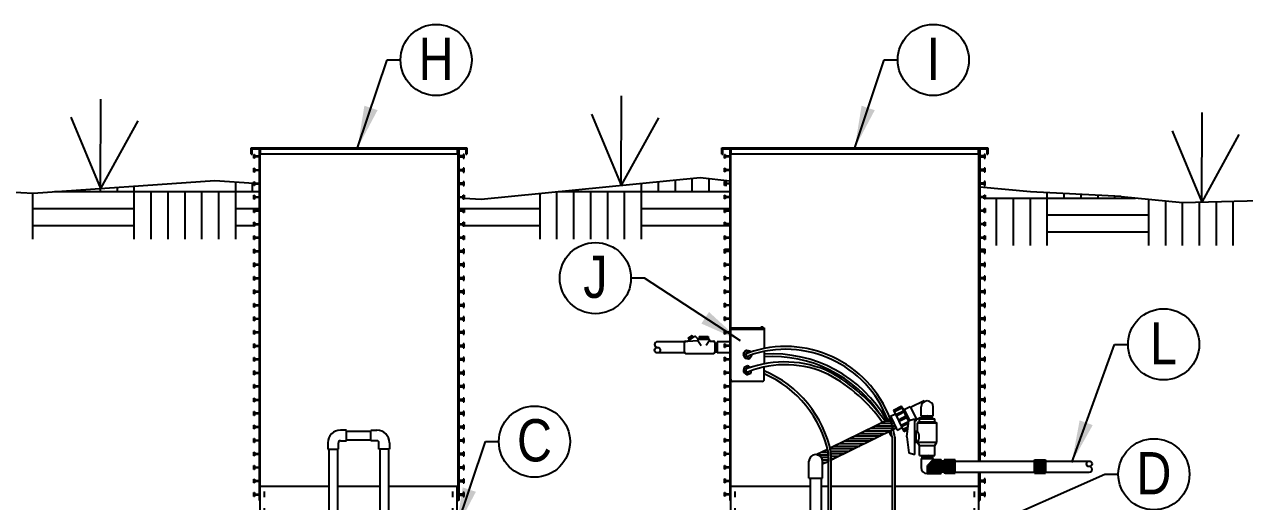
# Model space of a CAD drawing. Extents: x 0 to 216, y -5 to 280.
# Drawn here: x 101.8 to 170.5, y 175.6 to 202.5 of the extents above; entities that cross this region are included whole.
import ezdxf

# ---------------------------------------------------------------- set-up
doc = ezdxf.new("R2010")
doc.units = 0
doc.header["$LTSCALE"] = 10
doc.header["$MEASUREMENT"] = 0
doc.linetypes.add('SHORT_DASH', pattern=[0.125, 0.03125, -0.0625, 0.03125])
doc.layers.add('CADdetails-7-VERYFINE', color=7, linetype='CONTINUOUS')
doc.layers.add('CADdetails-9-EXTRAFINE', color=9, linetype='CONTINUOUS')
doc.styles.add('CADdetails-DIMENSIONS', font='ARIALN.TTF', dxfattribs={"height": 2.38})
doc.styles.add('CADdetails-NOTES', font='ARIALN.TTF', dxfattribs={"height": 2.38})
doc.dimstyles.new('CADdetails-LEADER', dxfattribs={"dimtxt": 2.38, "dimasz": 2.38, "dimexe": 0.5, "dimexo": 1.5, "dimgap": 1, "dimtad": 0, "dimzin": 0, "dimdsep": 46, "dimtxsty": 'CADdetails-DIMENSIONS', "dimcen": 1, "dimclrd": 256, "dimclre": 256, "dimclrt": 256, "dimadec": 0, "dimazin": 0, "dimtfac": 1, "dimtdec": 4, "dimtofl": 0, "dimtmove": 0, "dimatfit": 3, "dimfxl": 1, "dimtolj": 1, "dimtzin": 0, "dimarcsym": 0})

msp = doc.modelspace()

# ---------------------------------------------------------------- linework, layer by layer
at = {"layer": 'CADdetails-7-VERYFINE'}
for centre in [(124.977, 200.462), (152.971, 200.462), (133.944, 188.17), (165.939, 184.437), (130.514, 178.957), (165.392, 177.118)]:
    msp.add_circle(centre, 2.004, dxfattribs=at)
at = {"layer": 'CADdetails-9-EXTRAFINE', "linetype": 'Continuous'}
for p, q in [((106.079, 193.223), (106.1, 198.261)), ((135.401, 193.398), (135.422, 198.436)), ((104.407, 197.237), (106.079, 193.223)), ((133.729, 197.412), (135.401, 193.398)), ((137.495, 197.208), (135.401, 193.398)), ((168.087, 192.454), (168.108, 197.493)), ((108.174, 197.033), (106.079, 193.223)), ((166.415, 196.468), (168.087, 192.454)), ((170.181, 196.265), (168.087, 192.454)), ((114.561, 195.149), (114.561, 195.506)), ((114.561, 195.506), (126.699, 195.506)), ((114.561, 195.149), (114.616, 195.149)), ((114.616, 195.149), (114.616, 195.45)), ((114.616, 195.45), (126.644, 195.45)), ((114.706, 194.919), (114.706, 195.135)), ((114.706, 195.135), (114.759, 195.135)), ((114.759, 195.135), (114.759, 195.053)), ((115.007, 195.45), (115.007, 175.637)), ((115.067, 173.105), (115.067, 195.45)), ((115.092, 195.149), (115.092, 195.45)), ((126.168, 195.149), (115.092, 195.149)), ((126.168, 195.45), (126.168, 195.149)), ((126.193, 195.45), (126.193, 175.637)), ((126.253, 195.45), (126.253, 175.637)), ((126.554, 195.135), (126.501, 195.135)), ((126.501, 195.135), (126.501, 195.053)), ((126.554, 194.919), (126.554, 195.135)), ((126.644, 195.45), (126.644, 195.149)), ((126.644, 195.149), (126.699, 195.149)), ((126.699, 195.506), (126.699, 195.149)), ((141.062, 195.157), (141.062, 195.514)), ((141.062, 195.514), (156.032, 195.514)), ((141.062, 195.157), (141.117, 195.157)), ((141.117, 195.157), (141.117, 195.459)), ((141.117, 195.459), (155.976, 195.459)), ((141.207, 194.927), (141.207, 195.143)), ((141.207, 195.143), (141.26, 195.143)), ((141.26, 195.143), (141.26, 195.062)), ((141.508, 195.459), (141.508, 175.645)), ((141.568, 173.105), (141.568, 195.459)), ((141.593, 195.157), (141.593, 195.459)), ((155.5, 195.157), (141.593, 195.157)), ((155.5, 195.459), (155.5, 195.157)), ((155.526, 177.863), (155.526, 195.459)), ((155.585, 195.459), (155.585, 177.863)), ((155.887, 195.143), (155.833, 195.143)), ((155.833, 195.143), (155.833, 195.062)), ((155.887, 194.927), (155.887, 195.143)), ((155.976, 195.459), (155.976, 195.157)), ((155.976, 195.157), (156.032, 195.157)), ((156.032, 195.514), (156.032, 195.157)), ((114.759, 194.919), (114.706, 194.919)), ((114.759, 195.053), (115.007, 195.053)), ((115.007, 195), (114.759, 195)), ((114.759, 195), (114.759, 194.919)), ((126.501, 195.053), (126.253, 195.053)), ((126.253, 195), (126.501, 195)), ((126.501, 195), (126.501, 194.919)), ((126.501, 194.919), (126.554, 194.919)), ((141.26, 194.927), (141.207, 194.927)), ((141.26, 195.062), (141.508, 195.062)), ((141.508, 195.008), (141.26, 195.008)), ((141.26, 195.008), (141.26, 194.927)), ((155.833, 195.062), (155.585, 195.062)), ((155.585, 195.008), (155.833, 195.008)), ((155.833, 195.008), (155.833, 194.927)), ((155.833, 194.927), (155.887, 194.927)), ((114.706, 194.146), (114.706, 194.361)), ((114.706, 194.361), (114.759, 194.361)), ((114.759, 194.146), (114.706, 194.146)), ((114.759, 194.361), (114.759, 194.28)), ((114.759, 194.28), (115.007, 194.28)), ((115.007, 194.227), (114.759, 194.227)), ((114.759, 194.227), (114.759, 194.146)), ((126.501, 194.28), (126.253, 194.28)), ((126.253, 194.227), (126.501, 194.227)), ((126.554, 194.361), (126.501, 194.361)), ((126.501, 194.361), (126.501, 194.28)), ((126.501, 194.227), (126.501, 194.146)), ((126.501, 194.146), (126.554, 194.146)), ((126.554, 194.146), (126.554, 194.361)), ((127.506, 192.609), (139.852, 193.843)), ((139.399, 193.044), (139.399, 193.798)), ((139.852, 193.843), (141.508, 193.65)), ((140.351, 193.044), (140.351, 193.785)), ((141.207, 194.154), (141.207, 194.369)), ((141.207, 194.369), (141.26, 194.369)), ((141.26, 194.154), (141.207, 194.154)), ((141.26, 194.369), (141.26, 194.288)), ((141.26, 194.288), (141.508, 194.288)), ((141.508, 194.235), (141.26, 194.235)), ((141.26, 194.235), (141.26, 194.154)), ((155.833, 194.288), (155.585, 194.288)), ((155.585, 194.235), (155.833, 194.235)), ((155.887, 194.369), (155.833, 194.369)), ((155.833, 194.369), (155.833, 194.288)), ((155.833, 194.235), (155.833, 194.154)), ((155.833, 194.154), (155.887, 194.154)), ((155.887, 194.154), (155.887, 194.369)), ((92.234, 193.49), (102.287, 192.962)), ((102.287, 192.962), (112.516, 193.667)), ((104.175, 193.044), (104.175, 193.092)), ((105.127, 193.044), (105.127, 193.158)), ((106.079, 193.044), (106.079, 193.223)), ((107.031, 193.044), (107.031, 193.289)), ((107.983, 193.044), (107.983, 193.354)), ((112.516, 193.667), (114.706, 193.512)), ((113.695, 193.044), (113.695, 193.583)), ((114.647, 193.044), (114.647, 193.516)), ((114.706, 193.384), (114.706, 193.6)), ((114.706, 193.6), (114.759, 193.6)), ((114.759, 193.384), (114.706, 193.384)), ((114.759, 193.6), (114.759, 193.518)), ((114.759, 193.518), (115.007, 193.518)), ((115.007, 193.465), (114.759, 193.465)), ((114.759, 193.465), (114.759, 193.384)), ((126.501, 193.518), (126.253, 193.518)), ((126.253, 193.465), (126.501, 193.465)), ((126.554, 193.6), (126.501, 193.6)), ((126.501, 193.6), (126.501, 193.518)), ((126.501, 193.465), (126.501, 193.384)), ((126.501, 193.384), (126.554, 193.384)), ((126.554, 193.384), (126.554, 193.6)), ((136.543, 193.044), (136.543, 193.512)), ((137.495, 193.044), (137.495, 193.607)), ((138.447, 193.044), (138.447, 193.703)), ((141.207, 193.392), (141.207, 193.608)), ((141.207, 193.608), (141.26, 193.608)), ((141.26, 193.392), (141.207, 193.392)), ((141.26, 193.608), (141.26, 193.527)), ((141.26, 193.527), (141.508, 193.527)), ((141.508, 193.473), (141.26, 193.473)), ((141.26, 193.473), (141.26, 193.392)), ((141.303, 193.343), (141.303, 193.674)), ((155.833, 193.527), (155.585, 193.527)), ((155.585, 193.473), (155.833, 193.473)), ((158.441, 193.039), (155.585, 193.288)), ((155.887, 193.608), (155.833, 193.608)), ((155.833, 193.608), (155.833, 193.527)), ((155.833, 193.473), (155.833, 193.392)), ((155.833, 193.392), (155.887, 193.392)), ((155.887, 193.392), (155.887, 193.608)), ((102.271, 190.371), (102.271, 192.963)), ((103.482, 193.044), (107.983, 193.044)), ((107.983, 193.044), (113.695, 193.044)), ((107.983, 190.371), (107.983, 193.044)), ((108.935, 190.371), (108.935, 193.044)), ((109.887, 190.371), (109.887, 193.044)), ((110.839, 190.371), (110.839, 193.044)), ((111.791, 190.371), (111.791, 193.044)), ((112.743, 190.371), (112.743, 193.044)), ((113.695, 193.044), (115.007, 193.044)), ((113.695, 190.371), (113.695, 193.044)), ((114.706, 192.622), (114.706, 192.838)), ((114.706, 192.838), (114.759, 192.838)), ((114.759, 192.622), (114.706, 192.622)), ((114.759, 192.838), (114.759, 192.757)), ((114.759, 192.757), (115.007, 192.757)), ((115.007, 192.703), (114.759, 192.703)), ((114.759, 192.703), (114.759, 192.622)), ((126.253, 192.757), (126.501, 192.757)), ((126.501, 192.703), (126.253, 192.703)), ((126.501, 192.757), (126.501, 192.838)), ((126.501, 192.838), (126.554, 192.838)), ((126.501, 192.622), (126.501, 192.703)), ((126.554, 192.622), (126.501, 192.622)), ((126.554, 192.838), (126.554, 192.622)), ((126.554, 192.677), (127.506, 192.609)), ((130.831, 190.371), (130.831, 192.942)), ((131.783, 190.371), (131.783, 193.037)), ((131.858, 193.044), (136.543, 193.044)), ((132.735, 190.371), (132.735, 193.044)), ((133.687, 190.371), (133.687, 193.044)), ((134.639, 190.371), (134.639, 193.044)), ((135.591, 190.371), (135.591, 193.044)), ((136.543, 193.044), (141.508, 193.044)), ((136.543, 190.371), (136.543, 193.044)), ((141.207, 192.631), (141.207, 192.846)), ((141.207, 192.846), (141.26, 192.846)), ((141.26, 192.631), (141.207, 192.631)), ((141.26, 192.846), (141.26, 192.765)), ((141.26, 192.765), (141.508, 192.765)), ((141.508, 192.712), (141.26, 192.712)), ((141.26, 192.712), (141.26, 192.631)), ((155.585, 192.765), (155.833, 192.765)), ((155.833, 192.712), (155.585, 192.712)), ((155.833, 192.765), (155.833, 192.846)), ((155.833, 192.846), (155.887, 192.846)), ((155.833, 192.631), (155.833, 192.712)), ((155.887, 192.631), (155.833, 192.631)), ((155.887, 192.846), (155.887, 192.631)), ((155.887, 192.682), (159.391, 192.682)), ((156.535, 190.009), (156.535, 192.682)), ((157.487, 190.009), (157.487, 192.682)), ((158.439, 190.009), (158.439, 192.682)), ((163.558, 192.76), (158.441, 193.039)), ((159.391, 192.682), (159.391, 192.987)), ((159.391, 192.682), (164.359, 192.682)), ((159.391, 190.009), (159.391, 192.682)), ((160.343, 192.682), (160.343, 192.935)), ((161.295, 192.682), (161.295, 192.883)), ((162.247, 192.682), (162.247, 192.832)), ((163.199, 192.682), (163.199, 192.78)), ((163.558, 192.76), (167.011, 192.423)), ((164.151, 192.682), (164.151, 192.702)), ((165.103, 190.009), (165.103, 192.609)), ((166.055, 190.009), (166.055, 192.517)), ((167.007, 190.009), (167.007, 192.424)), ((167.011, 192.423), (182.375, 192.865)), ((167.959, 190.009), (167.959, 192.451)), ((168.911, 190.009), (168.911, 192.478)), ((169.863, 190.009), (169.863, 192.506)), ((102.271, 192.092), (107.983, 192.092)), ((113.695, 192.092), (115.007, 192.092)), ((114.706, 191.861), (114.706, 192.076)), ((114.706, 192.076), (114.759, 192.076)), ((114.759, 191.861), (114.706, 191.861)), ((114.759, 192.076), (114.759, 191.995)), ((114.759, 191.995), (115.007, 191.995)), ((115.007, 191.942), (114.759, 191.942)), ((114.759, 191.942), (114.759, 191.861)), ((126.253, 192.092), (130.831, 192.092)), ((126.253, 191.995), (126.501, 191.995)), ((126.501, 191.942), (126.253, 191.942)), ((126.501, 191.995), (126.501, 192.076)), ((126.501, 192.076), (126.554, 192.076)), ((126.501, 191.861), (126.501, 191.942)), ((126.554, 191.861), (126.501, 191.861)), ((126.554, 192.076), (126.554, 191.861)), ((136.543, 192.092), (141.508, 192.092)), ((141.207, 191.869), (141.207, 192.085)), ((141.207, 192.085), (141.26, 192.085)), ((141.26, 191.869), (141.207, 191.869)), ((141.26, 192.085), (141.26, 192.003)), ((141.26, 192.003), (141.508, 192.003)), ((141.508, 191.95), (141.26, 191.95)), ((141.26, 191.95), (141.26, 191.869)), ((155.585, 192.003), (155.833, 192.003)), ((155.833, 191.95), (155.585, 191.95)), ((155.833, 192.003), (155.833, 192.085)), ((155.833, 192.085), (155.887, 192.085)), ((155.833, 191.869), (155.833, 191.95)), ((155.887, 191.869), (155.833, 191.869)), ((155.887, 192.085), (155.887, 191.869)), ((159.391, 191.73), (165.103, 191.73)), ((102.271, 191.14), (107.983, 191.14)), ((113.695, 191.14), (114.706, 191.14)), ((114.706, 191.099), (114.706, 191.315)), ((114.706, 191.315), (114.759, 191.315)), ((114.759, 191.099), (114.706, 191.099)), ((114.759, 191.315), (114.759, 191.234)), ((114.759, 191.234), (115.007, 191.234)), ((115.007, 191.18), (114.759, 191.18)), ((114.759, 191.18), (114.759, 191.099)), ((126.253, 191.234), (126.501, 191.234)), ((126.501, 191.18), (126.253, 191.18)), ((126.501, 191.234), (126.501, 191.315)), ((126.501, 191.315), (126.554, 191.315)), ((126.501, 191.099), (126.501, 191.18)), ((126.554, 191.099), (126.501, 191.099)), ((126.554, 191.315), (126.554, 191.099)), ((126.554, 191.14), (130.831, 191.14)), ((136.543, 191.14), (141.508, 191.14)), ((141.207, 191.323), (141.26, 191.323)), ((141.207, 191.107), (141.207, 191.323)), ((141.26, 191.107), (141.207, 191.107)), ((141.26, 191.323), (141.26, 191.242)), ((141.26, 191.242), (141.508, 191.242)), ((141.508, 191.189), (141.26, 191.189)), ((141.26, 191.189), (141.26, 191.107)), ((155.585, 191.242), (155.833, 191.242)), ((155.833, 191.189), (155.585, 191.189)), ((155.833, 191.242), (155.833, 191.323)), ((155.833, 191.323), (155.887, 191.323)), ((155.833, 191.107), (155.833, 191.189)), ((155.887, 191.107), (155.833, 191.107)), ((155.887, 191.323), (155.887, 191.107)), ((114.706, 190.338), (114.706, 190.553)), ((114.706, 190.553), (114.759, 190.553)), ((114.759, 190.338), (114.706, 190.338)), ((114.759, 190.553), (114.759, 190.472)), ((114.759, 190.472), (115.007, 190.472)), ((115.007, 190.419), (114.759, 190.419)), ((114.759, 190.419), (114.759, 190.338)), ((126.253, 190.472), (126.501, 190.472)), ((126.501, 190.419), (126.253, 190.419)), ((126.501, 190.472), (126.501, 190.553)), ((126.501, 190.553), (126.554, 190.553)), ((126.501, 190.338), (126.501, 190.419)), ((126.554, 190.338), (126.501, 190.338)), ((126.554, 190.553), (126.554, 190.338)), ((141.207, 190.346), (141.207, 190.561)), ((141.207, 190.561), (141.26, 190.561)), ((141.26, 190.346), (141.207, 190.346)), ((141.26, 190.561), (141.26, 190.48)), ((141.26, 190.48), (141.508, 190.48)), ((141.508, 190.427), (141.26, 190.427)), ((141.26, 190.427), (141.26, 190.346)), ((155.585, 190.48), (155.833, 190.48)), ((155.833, 190.427), (155.585, 190.427)), ((155.833, 190.48), (155.833, 190.561)), ((155.833, 190.561), (155.887, 190.561)), ((155.833, 190.346), (155.833, 190.427)), ((155.887, 190.346), (155.833, 190.346)), ((155.887, 190.561), (155.887, 190.346)), ((159.391, 190.778), (165.103, 190.778)), ((114.706, 189.576), (114.706, 189.792)), ((114.706, 189.792), (114.759, 189.792)), ((114.759, 189.792), (114.759, 189.71)), ((114.759, 189.71), (115.007, 189.71)), ((115.007, 189.657), (114.759, 189.657)), ((114.759, 189.657), (114.759, 189.576)), ((126.501, 189.71), (126.253, 189.71)), ((126.253, 189.657), (126.501, 189.657)), ((126.554, 189.792), (126.501, 189.792)), ((126.501, 189.792), (126.501, 189.71)), ((126.501, 189.657), (126.501, 189.576)), ((126.554, 189.576), (126.554, 189.792)), ((141.207, 189.584), (141.207, 189.8)), ((141.207, 189.8), (141.26, 189.8)), ((141.26, 189.8), (141.26, 189.719)), ((141.26, 189.794), (141.508, 189.794)), ((141.26, 189.719), (141.508, 189.719)), ((141.508, 189.665), (141.26, 189.665)), ((141.26, 189.665), (141.26, 189.584)), ((155.585, 189.794), (155.833, 189.794)), ((155.833, 189.719), (155.585, 189.719)), ((155.585, 189.665), (155.833, 189.665)), ((155.833, 189.8), (155.833, 189.719)), ((155.833, 189.8), (155.887, 189.8)), ((155.833, 189.665), (155.833, 189.584)), ((155.887, 189.584), (155.887, 189.8)), ((114.759, 189.576), (114.706, 189.576)), ((114.706, 188.814), (114.706, 189.03)), ((114.706, 189.03), (114.759, 189.03)), ((114.759, 189.03), (114.759, 188.949)), ((114.759, 188.949), (115.007, 188.949)), ((126.501, 188.949), (126.253, 188.949)), ((126.501, 189.576), (126.554, 189.576)), ((126.554, 189.03), (126.501, 189.03)), ((126.501, 189.03), (126.501, 188.949)), ((126.554, 188.814), (126.554, 189.03)), ((141.26, 189.584), (141.207, 189.584)), ((141.207, 188.823), (141.207, 189.038)), ((141.207, 189.038), (141.26, 189.038)), ((141.26, 189.038), (141.26, 188.957)), ((141.26, 188.957), (141.508, 188.957)), ((155.833, 188.957), (155.585, 188.957)), ((155.833, 189.584), (155.887, 189.584)), ((155.887, 189.038), (155.833, 189.038)), ((155.833, 189.038), (155.833, 188.957)), ((155.887, 188.823), (155.887, 189.038)), ((114.759, 188.814), (114.706, 188.814)), ((114.706, 188.053), (114.706, 188.268)), ((114.706, 188.268), (114.759, 188.268)), ((115.007, 188.895), (114.759, 188.895)), ((114.759, 188.895), (114.759, 188.814)), ((114.759, 188.268), (114.759, 188.187)), ((126.253, 188.895), (126.501, 188.895)), ((126.501, 188.895), (126.501, 188.814)), ((126.501, 188.814), (126.554, 188.814)), ((126.554, 188.268), (126.501, 188.268)), ((126.501, 188.268), (126.501, 188.187)), ((126.554, 188.053), (126.554, 188.268)), ((141.26, 188.823), (141.207, 188.823)), ((141.207, 188.061), (141.207, 188.277)), ((141.207, 188.277), (141.26, 188.277)), ((141.508, 188.904), (141.26, 188.904)), ((141.26, 188.904), (141.26, 188.823)), ((141.26, 188.277), (141.26, 188.195)), ((155.585, 188.904), (155.833, 188.904)), ((155.833, 188.904), (155.833, 188.823)), ((155.833, 188.823), (155.887, 188.823)), ((155.887, 188.277), (155.833, 188.277)), ((155.833, 188.277), (155.833, 188.195)), ((155.887, 188.061), (155.887, 188.277)), ((114.759, 188.053), (114.706, 188.053)), ((114.759, 188.187), (115.007, 188.187)), ((115.007, 188.134), (114.759, 188.134)), ((114.759, 188.134), (114.759, 188.053)), ((126.501, 188.187), (126.253, 188.187)), ((126.253, 188.134), (126.501, 188.134)), ((126.501, 188.134), (126.501, 188.053)), ((126.501, 188.053), (126.554, 188.053)), ((141.26, 188.061), (141.207, 188.061)), ((141.26, 188.195), (141.508, 188.195)), ((141.508, 188.142), (141.26, 188.142)), ((141.26, 188.142), (141.26, 188.061)), ((155.833, 188.195), (155.585, 188.195)), ((155.585, 188.142), (155.833, 188.142)), ((155.833, 188.142), (155.833, 188.061)), ((155.833, 188.061), (155.887, 188.061)), ((114.706, 187.291), (114.706, 187.507)), ((114.706, 187.507), (114.759, 187.507)), ((114.759, 187.291), (114.706, 187.291)), ((114.759, 187.507), (114.759, 187.426)), ((114.759, 187.426), (115.007, 187.426)), ((115.007, 187.372), (114.759, 187.372)), ((114.759, 187.372), (114.759, 187.291)), ((126.501, 187.426), (126.253, 187.426)), ((126.253, 187.372), (126.501, 187.372)), ((126.554, 187.507), (126.501, 187.507)), ((126.501, 187.507), (126.501, 187.426)), ((126.501, 187.372), (126.501, 187.291)), ((126.501, 187.291), (126.554, 187.291)), ((126.554, 187.291), (126.554, 187.507)), ((141.207, 187.299), (141.207, 187.515)), ((141.207, 187.515), (141.26, 187.515)), ((141.26, 187.299), (141.207, 187.299)), ((141.26, 187.515), (141.26, 187.434)), ((141.26, 187.434), (141.508, 187.434)), ((141.508, 187.381), (141.26, 187.381)), ((141.26, 187.381), (141.26, 187.299)), ((155.833, 187.434), (155.585, 187.434)), ((155.585, 187.381), (155.833, 187.381)), ((155.887, 187.515), (155.833, 187.515)), ((155.833, 187.515), (155.833, 187.434)), ((155.833, 187.381), (155.833, 187.299)), ((155.833, 187.299), (155.887, 187.299)), ((155.887, 187.299), (155.887, 187.515)), ((114.706, 186.53), (114.706, 186.745)), ((114.706, 186.745), (114.759, 186.745)), ((114.759, 186.53), (114.706, 186.53)), ((114.759, 186.745), (114.759, 186.664)), ((114.759, 186.664), (115.007, 186.664)), ((115.007, 186.611), (114.759, 186.611)), ((114.759, 186.611), (114.759, 186.53)), ((126.501, 186.664), (126.253, 186.664)), ((126.253, 186.611), (126.501, 186.611)), ((126.554, 186.745), (126.501, 186.745)), ((126.501, 186.745), (126.501, 186.664)), ((126.501, 186.611), (126.501, 186.53)), ((126.501, 186.53), (126.554, 186.53)), ((126.554, 186.53), (126.554, 186.745)), ((141.207, 186.538), (141.207, 186.753)), ((141.207, 186.753), (141.26, 186.753)), ((141.26, 186.538), (141.207, 186.538)), ((141.26, 186.753), (141.26, 186.672)), ((141.26, 186.672), (141.508, 186.672)), ((141.508, 186.619), (141.26, 186.619)), ((141.26, 186.619), (141.26, 186.538)), ((155.833, 186.672), (155.585, 186.672)), ((155.585, 186.619), (155.833, 186.619)), ((155.887, 186.753), (155.833, 186.753)), ((155.833, 186.753), (155.833, 186.672)), ((155.833, 186.619), (155.833, 186.538)), ((155.833, 186.538), (155.887, 186.538)), ((155.887, 186.538), (155.887, 186.753)), ((114.706, 185.768), (114.706, 185.984)), ((114.706, 185.984), (114.759, 185.984)), ((114.759, 185.768), (114.706, 185.768)), ((114.759, 185.984), (114.759, 185.902)), ((114.759, 185.902), (115.007, 185.902)), ((115.007, 185.849), (114.759, 185.849)), ((114.759, 185.849), (114.759, 185.768)), ((126.501, 185.902), (126.253, 185.902)), ((126.253, 185.849), (126.501, 185.849)), ((126.554, 185.984), (126.501, 185.984)), ((126.501, 185.984), (126.501, 185.902)), ((126.501, 185.849), (126.501, 185.768)), ((126.501, 185.768), (126.554, 185.768)), ((126.554, 185.768), (126.554, 185.984)), ((141.207, 185.776), (141.207, 185.992)), ((141.207, 185.992), (141.26, 185.992)), ((141.26, 185.776), (141.207, 185.776)), ((141.26, 185.992), (141.26, 185.911)), ((141.26, 185.911), (141.508, 185.911)), ((141.508, 185.857), (141.26, 185.857)), ((141.26, 185.857), (141.26, 185.776)), ((155.833, 185.911), (155.585, 185.911)), ((155.585, 185.857), (155.833, 185.857)), ((155.887, 185.992), (155.833, 185.992)), ((155.833, 185.992), (155.833, 185.911)), ((155.833, 185.857), (155.833, 185.776)), ((155.833, 185.776), (155.887, 185.776)), ((155.887, 185.776), (155.887, 185.992)), ((114.706, 185.006), (114.706, 185.222)), ((114.706, 185.222), (114.759, 185.222)), ((114.759, 185.006), (114.706, 185.006)), ((114.759, 185.222), (114.759, 185.141)), ((114.759, 185.141), (115.007, 185.141)), ((115.007, 185.087), (114.759, 185.087)), ((114.759, 185.087), (114.759, 185.006)), ((126.501, 185.141), (126.253, 185.141)), ((126.253, 185.087), (126.501, 185.087)), ((126.554, 185.222), (126.501, 185.222)), ((126.501, 185.222), (126.501, 185.141)), ((126.501, 185.087), (126.501, 185.006)), ((126.501, 185.006), (126.554, 185.006)), ((126.554, 185.006), (126.554, 185.222)), ((139.154, 184.625), (139.528, 184.875)), ((139.174, 184.791), (139.388, 184.934)), ((139.388, 184.934), (139.191, 184.766)), ((139.404, 184.909), (139.207, 184.741)), ((139.421, 184.884), (139.224, 184.716)), ((139.438, 184.859), (139.241, 184.691)), ((139.458, 184.828), (139.388, 184.934)), ((139.576, 184.875), (139.528, 184.875)), ((139.727, 184.724), (139.576, 184.875)), ((139.796, 184.879), (140.291, 184.879)), ((139.796, 184.879), (140.291, 184.843)), ((139.796, 184.879), (139.796, 184.737)), ((139.796, 184.843), (140.291, 184.806)), ((140.291, 184.879), (140.291, 184.737)), ((141.207, 185.23), (141.26, 185.23)), ((141.207, 185.015), (141.207, 185.23)), ((141.26, 185.015), (141.207, 185.015)), ((141.26, 185.23), (141.26, 185.149)), ((141.26, 185.149), (141.508, 185.149)), ((141.26, 185.096), (141.26, 185.015)), ((141.508, 185.096), (141.26, 185.096)), ((141.568, 185.37), (143.451, 185.37)), ((141.568, 182.47), (141.568, 185.37)), ((141.568, 185.285), (143.451, 185.285)), ((143.451, 185.37), (143.451, 184.199)), ((155.833, 185.149), (155.585, 185.149)), ((155.585, 185.096), (155.833, 185.096)), ((155.887, 185.23), (155.833, 185.23)), ((155.833, 185.23), (155.833, 185.149)), ((155.833, 185.096), (155.833, 185.015)), ((155.833, 185.015), (155.887, 185.015)), ((155.887, 185.015), (155.887, 185.23)), ((114.706, 184.245), (114.706, 184.46)), ((114.706, 184.46), (114.759, 184.46)), ((114.759, 184.245), (114.706, 184.245)), ((114.759, 184.46), (114.759, 184.379)), ((114.759, 184.379), (115.007, 184.379)), ((115.007, 184.326), (114.759, 184.326)), ((114.759, 184.326), (114.759, 184.245)), ((126.501, 184.379), (126.253, 184.379)), ((126.253, 184.326), (126.501, 184.326)), ((126.554, 184.46), (126.501, 184.46)), ((126.501, 184.46), (126.501, 184.379)), ((126.501, 184.326), (126.501, 184.245)), ((126.501, 184.245), (126.554, 184.245)), ((126.554, 184.245), (126.554, 184.46)), ((138.975, 184.584), (137.439, 184.584)), ((138.963, 183.993), (138.963, 184.542)), ((139.046, 184.625), (139.154, 184.625)), ((139.154, 184.625), (139.714, 184.663)), ((139.245, 184.685), (139.174, 184.791)), ((139.714, 184.663), (139.714, 184.692)), ((139.714, 184.663), (139.906, 184.379)), ((139.758, 184.737), (140.329, 184.737)), ((139.796, 184.806), (140.291, 184.769)), ((139.796, 184.769), (140.236, 184.737)), ((140.373, 184.663), (140.181, 184.379)), ((140.373, 184.692), (140.373, 184.669)), ((140.418, 184.625), (140.595, 184.625)), ((140.677, 184.542), (140.677, 183.993)), ((140.71, 184.513), (140.677, 184.1)), ((140.677, 184.513), (140.806, 184.513)), ((140.75, 184.513), (140.71, 184.023)), ((140.789, 184.513), (140.75, 184.023)), ((140.806, 184.241), (140.789, 184.023)), ((141.568, 184.584), (140.806, 184.584)), ((140.806, 184.584), (140.806, 183.951)), ((141.207, 184.253), (141.207, 184.469)), ((141.207, 184.469), (141.26, 184.469)), ((141.26, 184.253), (141.207, 184.253)), ((141.26, 184.469), (141.26, 184.387)), ((141.26, 184.387), (141.508, 184.387)), ((141.508, 184.334), (141.26, 184.334)), ((141.26, 184.334), (141.26, 184.253)), ((155.833, 184.387), (155.585, 184.387)), ((155.585, 184.334), (155.833, 184.334)), ((155.887, 184.469), (155.833, 184.469)), ((155.833, 184.469), (155.833, 184.387)), ((155.833, 184.334), (155.833, 184.253)), ((155.833, 184.253), (155.887, 184.253)), ((155.887, 184.253), (155.887, 184.469)), ((114.706, 183.483), (114.706, 183.699)), ((114.706, 183.699), (114.759, 183.699)), ((114.759, 183.483), (114.706, 183.483)), ((114.759, 183.699), (114.759, 183.618)), ((114.759, 183.618), (115.007, 183.618)), ((115.007, 183.564), (114.759, 183.564)), ((114.759, 183.564), (114.759, 183.483)), ((126.501, 183.618), (126.253, 183.618)), ((126.253, 183.564), (126.501, 183.564)), ((126.554, 183.699), (126.501, 183.699)), ((126.501, 183.699), (126.501, 183.618)), ((126.501, 183.564), (126.501, 183.483)), ((126.501, 183.483), (126.554, 183.483)), ((126.554, 183.483), (126.554, 183.699)), ((138.975, 183.951), (137.439, 183.951)), ((140.595, 183.911), (139.046, 183.911)), ((140.677, 184.023), (140.806, 184.023)), ((141.568, 183.951), (140.806, 183.951)), ((141.207, 183.707), (141.26, 183.707)), ((141.207, 183.491), (141.207, 183.707)), ((141.26, 183.491), (141.207, 183.491)), ((141.26, 183.707), (141.26, 183.626)), ((141.26, 183.626), (141.508, 183.626)), ((141.26, 183.573), (141.26, 183.491)), ((141.508, 183.573), (141.26, 183.573)), ((142.267, 183.874), (142.335, 183.688)), ((142.283, 183.945), (142.27, 183.896)), ((142.424, 184.084), (142.283, 183.945)), ((142.335, 183.688), (142.374, 183.655)), ((142.374, 183.655), (142.569, 183.621)), ((142.473, 184.097), (142.424, 184.084)), ((142.435, 183.915), (142.53, 183.949)), ((142.664, 184.045), (142.473, 184.097)), ((142.49, 183.765), (142.584, 183.799)), ((142.569, 183.621), (142.616, 183.638)), ((142.616, 183.638), (142.743, 183.79)), ((142.703, 184.005), (142.664, 184.045)), ((142.743, 183.79), (142.752, 183.84)), ((142.752, 183.84), (142.747, 183.855)), ((143.451, 184.039), (143.451, 183.337)), ((155.833, 183.626), (155.585, 183.626)), ((155.585, 183.573), (155.833, 183.573)), ((155.887, 183.707), (155.833, 183.707)), ((155.833, 183.707), (155.833, 183.626)), ((155.833, 183.573), (155.833, 183.491)), ((155.833, 183.491), (155.887, 183.491)), ((155.887, 183.491), (155.887, 183.707)), ((114.706, 182.722), (114.706, 182.937)), ((114.706, 182.937), (114.759, 182.937)), ((114.759, 182.937), (114.759, 182.856)), ((114.759, 182.856), (115.007, 182.856)), ((115.007, 182.803), (114.759, 182.803)), ((114.759, 182.803), (114.759, 182.722)), ((126.501, 182.856), (126.253, 182.856)), ((126.253, 182.803), (126.501, 182.803)), ((126.554, 182.937), (126.501, 182.937)), ((126.501, 182.937), (126.501, 182.856)), ((126.501, 182.803), (126.501, 182.722)), ((126.554, 182.722), (126.554, 182.937)), ((141.207, 182.73), (141.207, 182.945)), ((141.207, 182.945), (141.26, 182.945)), ((141.26, 182.945), (141.26, 182.864)), ((141.26, 182.864), (141.508, 182.864)), ((141.508, 182.811), (141.26, 182.811)), ((141.26, 182.811), (141.26, 182.73)), ((142.301, 183.101), (142.278, 182.904)), ((142.278, 182.904), (142.298, 182.858)), ((142.298, 182.858), (142.456, 182.739)), ((142.331, 183.141), (142.301, 183.101)), ((142.513, 183.219), (142.331, 183.141)), ((142.507, 182.733), (142.688, 182.812)), ((142.563, 183.214), (142.513, 183.219)), ((142.673, 183.132), (142.563, 183.214)), ((142.688, 182.812), (142.719, 182.852)), ((142.719, 182.852), (142.731, 182.961)), ((143.451, 182.47), (143.451, 183.164)), ((155.833, 182.864), (155.585, 182.864)), ((155.585, 182.811), (155.833, 182.811)), ((155.887, 182.945), (155.833, 182.945)), ((155.833, 182.945), (155.833, 182.864)), ((155.833, 182.811), (155.833, 182.73)), ((155.887, 182.73), (155.887, 182.945)), ((114.759, 182.722), (114.706, 182.722)), ((114.706, 181.96), (114.706, 182.176)), ((114.706, 182.176), (114.759, 182.176)), ((114.759, 182.176), (114.759, 182.094)), ((114.759, 182.094), (115.007, 182.094)), ((126.501, 182.094), (126.253, 182.094)), ((126.501, 182.722), (126.554, 182.722)), ((126.554, 182.176), (126.501, 182.176)), ((126.501, 182.176), (126.501, 182.094)), ((126.554, 181.96), (126.554, 182.176)), ((141.26, 182.73), (141.207, 182.73)), ((141.207, 181.968), (141.207, 182.184)), ((141.207, 182.184), (141.26, 182.184)), ((141.26, 182.184), (141.26, 182.103)), ((141.26, 182.103), (141.508, 182.103)), ((143.334, 182.352), (141.685, 182.352)), ((142.456, 182.739), (142.507, 182.733)), ((155.833, 182.103), (155.585, 182.103)), ((155.833, 182.73), (155.887, 182.73)), ((155.887, 182.184), (155.833, 182.184)), ((155.833, 182.184), (155.833, 182.103)), ((155.887, 181.968), (155.887, 182.184)), ((114.759, 181.96), (114.706, 181.96)), ((114.706, 181.198), (114.706, 181.414)), ((114.706, 181.414), (114.759, 181.414)), ((115.007, 182.041), (114.759, 182.041)), ((114.759, 182.041), (114.759, 181.96)), ((114.759, 181.414), (114.759, 181.333)), ((126.253, 182.041), (126.501, 182.041)), ((126.501, 182.041), (126.501, 181.96)), ((126.501, 181.96), (126.554, 181.96)), ((126.554, 181.414), (126.501, 181.414)), ((126.501, 181.414), (126.501, 181.333)), ((126.554, 181.198), (126.554, 181.414)), ((141.26, 181.968), (141.207, 181.968)), ((141.207, 181.207), (141.207, 181.422)), ((141.207, 181.422), (141.26, 181.422)), ((141.508, 182.049), (141.26, 182.049)), ((141.26, 182.049), (141.26, 181.968)), ((141.26, 181.422), (141.26, 181.341)), ((155.585, 182.049), (155.833, 182.049)), ((155.833, 182.049), (155.833, 181.968)), ((155.833, 181.968), (155.887, 181.968)), ((155.887, 181.422), (155.833, 181.422)), ((155.833, 181.422), (155.833, 181.341)), ((155.887, 181.207), (155.887, 181.422)), ((114.759, 181.198), (114.706, 181.198)), ((114.759, 181.333), (115.007, 181.333)), ((115.007, 181.279), (114.759, 181.279)), ((114.759, 181.279), (114.759, 181.198)), ((126.501, 181.333), (126.253, 181.333)), ((126.253, 181.279), (126.501, 181.279)), ((126.501, 181.279), (126.501, 181.198)), ((126.501, 181.198), (126.554, 181.198)), ((141.26, 181.207), (141.207, 181.207)), ((141.26, 181.341), (141.508, 181.341)), ((141.508, 181.288), (141.26, 181.288)), ((141.26, 181.288), (141.26, 181.207)), ((150.727, 180.738), (151.155, 180.947)), ((150.727, 180.738), (151.319, 179.529)), ((151.184, 180.887), (150.757, 180.678)), ((151.205, 180.846), (150.777, 180.636)), ((151.335, 180.766), (151.155, 180.947)), ((151.155, 180.947), (151.578, 180.084)), ((151.335, 180.766), (151.673, 180.932)), ((151.335, 180.766), (151.635, 180.154)), ((151.673, 180.932), (152.052, 180.157)), ((152.452, 181.257), (151.695, 180.886)), ((151.695, 180.886), (152.03, 180.203)), ((152.287, 180.401), (152.287, 180.915)), ((152.452, 181.257), (152.473, 181.214)), ((152.62, 181.248), (152.63, 181.248)), ((152.962, 180.401), (152.962, 180.915)), ((155.833, 181.341), (155.585, 181.341)), ((155.585, 181.288), (155.833, 181.288)), ((155.833, 181.288), (155.833, 181.207)), ((155.833, 181.207), (155.887, 181.207)), ((114.706, 180.437), (114.706, 180.652)), ((114.706, 180.652), (114.759, 180.652)), ((114.759, 180.437), (114.706, 180.437)), ((114.759, 180.652), (114.759, 180.571)), ((114.759, 180.571), (115.007, 180.571)), ((115.007, 180.518), (114.759, 180.518)), ((114.759, 180.518), (114.759, 180.437)), ((126.501, 180.571), (126.253, 180.571)), ((126.253, 180.518), (126.501, 180.518)), ((126.554, 180.652), (126.501, 180.652)), ((126.501, 180.652), (126.501, 180.571)), ((126.501, 180.518), (126.501, 180.437)), ((126.501, 180.437), (126.554, 180.437)), ((126.554, 180.437), (126.554, 180.652)), ((141.207, 180.445), (141.207, 180.661)), ((141.207, 180.661), (141.26, 180.661)), ((141.26, 180.445), (141.207, 180.445)), ((141.26, 180.661), (141.26, 180.579)), ((141.26, 180.579), (141.508, 180.579)), ((141.508, 180.526), (141.26, 180.526)), ((141.26, 180.526), (141.26, 180.445)), ((150.609, 180.281), (147.156, 178.589)), ((150.312, 180.135), (150.681, 180.135)), ((150.558, 180.386), (150.834, 180.521)), ((150.558, 180.386), (150.609, 180.281)), ((150.604, 180.278), (150.611, 180.278)), ((150.609, 180.281), (150.886, 179.716)), ((151.285, 180.681), (150.858, 180.472)), ((151.32, 180.609), (150.893, 180.4)), ((151.431, 180.384), (151.003, 180.175)), ((151.471, 180.301), (151.044, 180.092)), ((151.577, 180.074), (151.154, 179.867)), ((151.489, 179.229), (151.584, 180.14)), ((151.584, 180.14), (151.932, 180.235)), ((151.932, 178.223), (151.932, 180.235)), ((151.932, 180.098), (152.052, 180.157)), ((152.317, 180.344), (152.03, 180.203)), ((152.192, 180.072), (152.078, 180.011)), ((152.078, 180.011), (153.171, 180.011)), ((152.078, 179.54), (152.078, 180.011)), ((152.192, 180.247), (153.057, 180.247)), ((152.192, 180.072), (152.192, 180.247)), ((152.192, 180.072), (153.057, 180.072)), ((152.287, 180.401), (152.962, 180.401)), ((152.317, 180.247), (152.317, 180.401)), ((152.932, 180.339), (152.317, 180.381)), ((152.932, 180.298), (152.317, 180.339)), ((152.932, 180.256), (152.317, 180.298)), ((152.464, 180.247), (152.317, 180.256)), ((152.932, 180.381), (152.628, 180.401)), ((152.932, 180.247), (152.932, 180.401)), ((153.057, 180.072), (153.057, 180.247)), ((153.057, 180.072), (153.171, 180.011)), ((153.171, 178.918), (153.171, 180.011)), ((155.833, 180.579), (155.585, 180.579)), ((155.585, 180.526), (155.833, 180.526)), ((155.887, 180.661), (155.833, 180.661)), ((155.833, 180.661), (155.833, 180.579)), ((155.833, 180.526), (155.833, 180.445)), ((155.833, 180.445), (155.887, 180.445)), ((155.887, 180.445), (155.887, 180.661)), ((114.706, 179.675), (114.706, 179.891)), ((114.706, 179.891), (114.759, 179.891)), ((114.759, 179.675), (114.706, 179.675)), ((114.759, 179.891), (114.759, 179.81)), ((114.759, 179.81), (115.007, 179.81)), ((115.007, 179.756), (114.759, 179.756)), ((114.759, 179.756), (114.759, 179.675)), ((119.93, 179.601), (119.585, 179.601)), ((119.93, 179.007), (119.93, 179.593)), ((119.93, 179.549), (121.298, 179.549)), ((121.298, 179.601), (121.643, 179.601)), ((121.298, 179.007), (121.298, 179.593)), ((126.501, 179.81), (126.253, 179.81)), ((126.253, 179.756), (126.501, 179.756)), ((126.554, 179.891), (126.501, 179.891)), ((126.501, 179.891), (126.501, 179.81)), ((126.501, 179.756), (126.501, 179.675)), ((126.501, 179.675), (126.554, 179.675)), ((126.554, 179.675), (126.554, 179.891)), ((141.207, 179.683), (141.207, 179.899)), ((141.207, 179.899), (141.26, 179.899)), ((141.26, 179.683), (141.207, 179.683)), ((141.26, 179.899), (141.26, 179.818)), ((141.26, 179.818), (141.508, 179.818)), ((141.508, 179.765), (141.26, 179.765)), ((141.26, 179.765), (141.26, 179.683)), ((150.886, 179.716), (147.219, 177.92)), ((148.855, 179.421), (150.283, 179.421)), ((149.146, 179.564), (150.575, 179.564)), ((149.438, 179.707), (150.866, 179.707)), ((149.729, 179.849), (150.821, 179.849)), ((150.021, 179.992), (150.751, 179.992)), ((150.886, 179.716), (150.937, 179.611)), ((150.937, 179.611), (151.213, 179.746)), ((151.567, 179.981), (151.189, 179.795)), ((151.545, 179.766), (151.27, 179.631)), ((151.539, 179.711), (151.29, 179.589)), ((151.319, 179.529), (151.531, 179.633)), ((151.932, 179.54), (152.078, 179.54)), ((152.01, 178.918), (152.01, 179.54)), ((155.833, 179.818), (155.585, 179.818)), ((155.585, 179.765), (155.833, 179.765)), ((155.887, 179.899), (155.833, 179.899)), ((155.833, 179.899), (155.833, 179.818)), ((155.833, 179.765), (155.833, 179.683)), ((155.833, 179.683), (155.887, 179.683)), ((155.887, 179.683), (155.887, 179.899)), ((114.706, 178.914), (114.706, 179.129)), ((114.706, 179.129), (114.759, 179.129)), ((114.759, 178.914), (114.706, 178.914)), ((114.759, 179.129), (114.759, 179.048)), ((114.759, 179.048), (115.007, 179.048)), ((115.007, 178.995), (114.759, 178.995)), ((114.759, 178.995), (114.759, 178.914)), ((118.88, 178.896), (118.88, 178.532)), ((119.474, 178.532), (119.474, 178.896)), ((119.585, 179.007), (119.93, 179.007)), ((119.93, 179.051), (121.298, 179.051)), ((121.643, 179.007), (121.298, 179.007)), ((121.755, 178.532), (121.755, 178.896)), ((122.348, 178.896), (122.348, 178.532)), ((126.501, 179.048), (126.253, 179.048)), ((126.253, 178.995), (126.501, 178.995)), ((126.554, 179.129), (126.501, 179.129)), ((126.501, 179.129), (126.501, 179.048)), ((126.501, 178.995), (126.501, 178.914)), ((126.501, 178.914), (126.554, 178.914)), ((126.554, 178.914), (126.554, 179.129)), ((141.207, 178.922), (141.207, 179.137)), ((141.207, 179.137), (141.26, 179.137)), ((141.26, 178.922), (141.207, 178.922)), ((141.26, 179.137), (141.26, 179.056)), ((141.26, 179.056), (141.508, 179.056)), ((141.508, 179.003), (141.26, 179.003)), ((141.26, 179.003), (141.26, 178.922)), ((147.397, 178.707), (148.826, 178.707)), ((147.689, 178.85), (149.117, 178.85)), ((147.98, 178.993), (149.409, 178.993)), ((148.272, 179.135), (149.7, 179.135)), ((148.563, 179.278), (149.992, 179.278)), ((150.651, 179.204), (150.651, 168.873)), ((150.806, 179.216), (150.806, 168.718)), ((151.489, 179.229), (151.584, 178.319)), ((151.932, 178.918), (153.171, 178.918)), ((152.188, 178.736), (152.078, 178.918)), ((152.188, 178.736), (153.061, 178.736)), ((152.188, 178.176), (152.188, 178.736)), ((153.061, 178.736), (153.171, 178.918)), ((153.061, 178.176), (153.061, 178.736)), ((155.833, 179.056), (155.585, 179.056)), ((155.585, 179.003), (155.833, 179.003)), ((155.887, 179.137), (155.833, 179.137)), ((155.833, 179.137), (155.833, 179.056)), ((155.833, 179.003), (155.833, 178.922)), ((155.833, 178.922), (155.887, 178.922)), ((155.887, 178.922), (155.887, 179.137)), ((114.706, 178.152), (114.706, 178.368)), ((114.706, 178.368), (114.759, 178.368)), ((114.759, 178.152), (114.706, 178.152)), ((114.759, 178.368), (114.759, 178.286)), ((114.759, 178.286), (115.007, 178.286)), ((115.007, 178.233), (114.759, 178.233)), ((114.759, 178.233), (114.759, 178.152)), ((118.88, 178.532), (119.474, 178.532)), ((118.927, 178.532), (118.927, 170.314)), ((119.426, 178.532), (119.426, 170.314)), ((122.348, 178.532), (121.755, 178.532)), ((121.802, 178.532), (121.802, 170.314)), ((122.301, 178.532), (122.301, 170.314)), ((126.501, 178.286), (126.253, 178.286)), ((126.253, 178.233), (126.501, 178.233)), ((126.554, 178.368), (126.501, 178.368)), ((126.501, 178.368), (126.501, 178.286)), ((126.501, 178.233), (126.501, 178.152)), ((126.501, 178.152), (126.554, 178.152)), ((126.554, 178.152), (126.554, 178.368)), ((141.207, 178.16), (141.207, 178.376)), ((141.207, 178.376), (141.26, 178.376)), ((141.26, 178.16), (141.207, 178.16)), ((141.26, 178.376), (141.26, 178.295)), ((141.26, 178.295), (141.508, 178.295)), ((141.508, 178.241), (141.26, 178.241)), ((141.26, 178.241), (141.26, 178.16)), ((147.014, 178.519), (146.41, 178.223)), ((146.438, 178.219), (147.058, 178.219)), ((146.663, 178.076), (147.06, 178.076)), ((146.692, 178.362), (147.049, 178.362)), ((146.984, 178.504), (147.017, 178.504)), ((147.014, 178.519), (147.056, 178.331)), ((147.056, 178.331), (147.064, 177.844)), ((147.21, 178.35), (147.156, 178.589)), ((147.162, 178.564), (148.534, 178.564)), ((147.194, 178.421), (148.243, 178.421)), ((147.219, 177.92), (147.21, 178.35)), ((147.211, 178.279), (147.951, 178.279)), ((147.215, 178.136), (147.66, 178.136)), ((147.218, 177.993), (147.368, 177.993)), ((151.584, 178.319), (151.932, 178.223)), ((152.188, 178.176), (153.061, 178.176)), ((152.287, 178.005), (152.287, 177.491)), ((152.287, 178.005), (152.962, 178.005)), ((152.317, 178.176), (152.317, 178.005)), ((152.71, 178.176), (152.317, 178.15)), ((152.932, 178.15), (152.317, 178.109)), ((152.932, 178.109), (152.317, 178.067)), ((152.932, 178.067), (152.317, 178.026)), ((152.932, 178.026), (152.628, 178.005)), ((152.932, 178.176), (152.932, 178.005)), ((152.962, 177.941), (152.962, 178.005)), ((155.833, 178.295), (155.585, 178.295)), ((155.585, 178.241), (155.833, 178.241)), ((155.833, 178.376), (155.833, 178.295)), ((155.887, 178.376), (155.833, 178.376)), ((155.833, 178.241), (155.833, 178.16)), ((155.833, 178.16), (155.887, 178.16)), ((155.887, 178.16), (155.887, 178.376)), ((114.706, 177.39), (114.706, 177.606)), ((114.706, 177.606), (114.759, 177.606)), ((114.759, 177.39), (114.706, 177.39)), ((114.759, 177.606), (114.759, 177.525)), ((114.759, 177.525), (115.007, 177.525)), ((115.007, 177.471), (114.759, 177.471)), ((114.759, 177.471), (114.759, 177.39)), ((126.501, 177.525), (126.253, 177.525)), ((126.253, 177.471), (126.501, 177.471)), ((126.501, 177.606), (126.501, 177.525)), ((126.554, 177.606), (126.501, 177.606)), ((126.501, 177.471), (126.501, 177.39)), ((126.501, 177.39), (126.554, 177.39)), ((126.554, 177.39), (126.554, 177.606)), ((141.207, 177.399), (141.207, 177.614)), ((141.207, 177.614), (141.26, 177.614)), ((141.26, 177.399), (141.207, 177.399)), ((141.26, 177.614), (141.26, 177.533)), ((141.26, 177.533), (141.508, 177.533)), ((141.508, 177.48), (141.26, 177.48)), ((141.26, 177.48), (141.26, 177.399)), ((145.963, 176.902), (145.963, 177.849)), ((146.726, 177.933), (147.062, 177.933)), ((146.733, 176.902), (146.733, 177.862)), ((147.064, 177.844), (146.733, 177.682)), ((146.733, 177.79), (146.955, 177.79)), ((147.063, 150.288), (147.063, 177.775)), ((147.217, 149.87), (147.217, 177.773)), ((152.962, 177.941), (152.635, 177.613)), ((153.413, 177.619), (152.635, 177.619)), ((152.635, 177.158), (152.635, 177.613)), ((153.413, 177.578), (152.635, 177.578)), ((153.413, 177.521), (152.635, 177.521)), ((153.413, 177.479), (152.635, 177.479)), ((153.413, 177.422), (152.635, 177.422)), ((153.413, 177.381), (152.635, 177.381)), ((153.413, 177.324), (152.635, 177.324)), ((153.413, 177.282), (152.635, 177.282)), ((153.413, 177.676), (152.698, 177.676)), ((153.413, 177.718), (152.74, 177.718)), ((153.413, 177.775), (152.797, 177.775)), ((153.413, 177.816), (152.838, 177.816)), ((153.413, 177.873), (152.895, 177.873)), ((153.413, 177.915), (152.937, 177.915)), ((152.962, 177.941), (153.413, 177.941)), ((153.413, 177.158), (153.413, 177.941)), ((153.582, 177.854), (153.413, 177.854)), ((153.424, 177.854), (153.472, 177.245)), ((153.472, 177.854), (153.519, 177.245)), ((153.519, 177.854), (153.567, 177.245)), ((153.567, 177.854), (153.582, 177.665)), ((154.202, 177.928), (153.582, 177.928)), ((153.582, 177.928), (153.582, 177.171)), ((153.64, 177.917), (154.202, 177.917)), ((153.64, 177.901), (153.64, 177.917)), ((153.64, 177.901), (154.202, 177.901)), ((153.64, 177.87), (154.202, 177.87)), ((153.64, 177.841), (153.64, 177.87)), ((153.64, 177.841), (154.202, 177.841)), ((153.64, 177.792), (154.202, 177.792)), ((153.64, 177.751), (153.64, 177.792)), ((153.64, 177.751), (154.202, 177.751)), ((153.64, 177.69), (154.202, 177.69)), ((153.64, 177.642), (153.64, 177.69)), ((153.64, 177.642), (154.202, 177.642)), ((153.64, 177.574), (154.202, 177.574)), ((153.64, 177.574), (153.64, 177.524)), ((153.64, 177.524), (154.202, 177.524)), ((153.64, 177.456), (154.202, 177.456)), ((153.64, 177.456), (153.64, 177.408)), ((153.64, 177.408), (154.202, 177.408)), ((153.64, 177.347), (154.202, 177.347)), ((153.64, 177.347), (153.64, 177.306)), ((153.64, 177.306), (154.202, 177.306)), ((153.64, 177.258), (154.202, 177.258)), ((153.64, 177.258), (153.64, 177.228)), ((154.202, 177.171), (154.202, 177.928)), ((154.202, 177.863), (158.673, 177.863)), ((158.673, 177.928), (159.294, 177.928)), ((158.673, 177.171), (158.673, 177.928)), ((159.236, 177.917), (158.673, 177.917)), ((159.236, 177.901), (158.673, 177.901)), ((159.236, 177.87), (158.673, 177.87)), ((159.236, 177.841), (158.673, 177.841)), ((159.236, 177.792), (158.673, 177.792)), ((159.236, 177.751), (158.673, 177.751)), ((159.236, 177.69), (158.673, 177.69)), ((159.236, 177.642), (158.673, 177.642)), ((159.236, 177.574), (158.673, 177.574)), ((159.236, 177.524), (158.673, 177.524)), ((159.236, 177.456), (158.673, 177.456)), ((159.236, 177.408), (158.673, 177.408)), ((159.236, 177.347), (158.673, 177.347)), ((159.236, 177.306), (158.673, 177.306)), ((159.236, 177.258), (158.673, 177.258)), ((159.236, 177.901), (159.236, 177.917)), ((159.236, 177.841), (159.236, 177.87)), ((159.236, 177.751), (159.236, 177.792)), ((159.236, 177.642), (159.236, 177.69)), ((159.236, 177.574), (159.236, 177.524)), ((159.236, 177.456), (159.236, 177.408)), ((159.236, 177.347), (159.236, 177.306)), ((159.236, 177.258), (159.236, 177.228)), ((159.294, 177.928), (159.294, 177.171)), ((159.294, 177.862), (161.754, 177.862)), ((114.706, 176.629), (114.706, 176.844)), ((114.706, 176.844), (114.759, 176.844)), ((114.759, 176.629), (114.706, 176.629)), ((114.759, 176.844), (114.759, 176.763)), ((114.759, 176.763), (115.007, 176.763)), ((115.007, 176.71), (114.759, 176.71)), ((114.759, 176.71), (114.759, 176.629)), ((126.501, 176.763), (126.253, 176.763)), ((126.253, 176.71), (126.501, 176.71)), ((126.554, 176.844), (126.501, 176.844)), ((126.501, 176.844), (126.501, 176.763)), ((126.501, 176.71), (126.501, 176.629)), ((126.501, 176.629), (126.554, 176.629)), ((126.554, 176.629), (126.554, 176.844)), ((141.207, 176.637), (141.207, 176.853)), ((141.207, 176.853), (141.26, 176.853)), ((141.26, 176.637), (141.207, 176.637)), ((141.26, 176.853), (141.26, 176.771)), ((141.26, 176.771), (141.508, 176.771)), ((141.508, 176.718), (141.26, 176.718)), ((141.26, 176.718), (141.26, 176.637)), ((145.963, 176.902), (146.733, 176.902)), ((146.035, 176.902), (146.035, 153.627)), ((146.661, 176.902), (146.661, 153.627)), ((152.62, 177.158), (153.413, 177.158)), ((153.413, 177.225), (152.635, 177.225)), ((153.413, 177.184), (152.635, 177.184)), ((153.582, 177.245), (153.413, 177.245)), ((154.202, 177.171), (153.582, 177.171)), ((153.64, 177.228), (154.202, 177.228)), ((153.64, 177.197), (154.202, 177.197)), ((153.64, 177.197), (153.64, 177.182)), ((153.64, 177.182), (154.202, 177.182)), ((154.202, 177.235), (158.673, 177.235)), ((155.526, 172.895), (155.526, 177.235)), ((155.585, 177.235), (155.585, 175.645)), ((155.833, 176.771), (155.585, 176.771)), ((155.585, 176.718), (155.833, 176.718)), ((155.887, 176.853), (155.833, 176.853)), ((155.833, 176.853), (155.833, 176.771)), ((155.833, 176.718), (155.833, 176.637)), ((155.833, 176.637), (155.887, 176.637)), ((155.887, 176.637), (155.887, 176.853)), ((159.236, 177.228), (158.673, 177.228)), ((159.236, 177.197), (158.673, 177.197)), ((159.236, 177.182), (158.673, 177.182)), ((158.673, 177.171), (159.294, 177.171)), ((159.236, 177.197), (159.236, 177.182)), ((159.294, 177.236), (161.754, 177.236)), ((114.706, 175.867), (114.706, 176.083)), ((114.706, 176.083), (114.759, 176.083)), ((114.759, 176.083), (114.759, 176.002)), ((114.759, 176.002), (115.007, 176.002)), ((115.007, 175.948), (114.759, 175.948)), ((114.759, 175.948), (114.759, 175.867)), ((115.067, 176.443), (118.927, 176.443)), ((119.426, 176.443), (121.802, 176.443)), ((122.301, 176.443), (126.161, 176.443)), ((126.161, 173.102), (126.161, 176.443)), ((126.501, 176.002), (126.253, 176.002)), ((126.253, 175.948), (126.501, 175.948)), ((126.554, 176.083), (126.501, 176.083)), ((126.501, 176.083), (126.501, 176.002)), ((126.501, 175.948), (126.501, 175.867)), ((126.554, 175.867), (126.554, 176.083)), ((141.207, 175.875), (141.207, 176.091)), ((141.207, 176.091), (141.26, 176.091)), ((141.26, 176.091), (141.26, 176.01)), ((141.26, 176.01), (141.508, 176.01)), ((141.508, 175.957), (141.26, 175.957)), ((141.26, 175.957), (141.26, 175.875)), ((141.568, 176.445), (146.035, 176.445)), ((146.661, 176.445), (147.063, 176.445)), ((147.217, 176.445), (150.651, 176.445)), ((150.806, 176.445), (155.526, 176.445)), ((155.833, 176.01), (155.585, 176.01)), ((155.585, 175.957), (155.833, 175.957)), ((155.887, 176.091), (155.833, 176.091)), ((155.833, 176.091), (155.833, 176.01)), ((155.833, 175.957), (155.833, 175.875)), ((155.887, 175.875), (155.887, 176.091)), ((114.759, 175.867), (114.706, 175.867)), ((115.007, 175.637), (115.067, 175.637)), ((126.253, 175.637), (126.193, 175.637)), ((126.501, 175.867), (126.554, 175.867)), ((141.26, 175.875), (141.207, 175.875)), ((141.508, 175.645), (141.568, 175.645)), ((155.526, 175.645), (155.585, 175.645)), ((155.833, 175.875), (155.887, 175.875))]:
    msp.add_line(p, q, dxfattribs=at)
at = {"layer": 'CADdetails-9-EXTRAFINE', "linetype": 'SHORT_DASH'}
for p, q in [((115.305, 173.023), (115.305, 176.443)), ((125.923, 173.02), (125.923, 176.443)), ((141.807, 173.013), (141.807, 176.445)), ((155.287, 173.013), (155.287, 176.445))]:
    msp.add_line(p, q, dxfattribs=at)
at = {"layer": 'CADdetails-9-EXTRAFINE', "linetype": 'Continuous'}
for centre, radius in [((137.439, 184.11), 0.158), ((161.754, 177.706), 0.156)]:
    msp.add_circle(centre, radius, dxfattribs=at)
for centre, radius, start, end in [((143.321, 185.327), 0.0869, 29.80254, 150.19746), ((137.439, 184.426), 0.158, 90, 270), ((139.046, 184.542), 0.0824, 90, 180), ((139.758, 184.692), 0.0442, 90, 180), ((140.329, 184.692), 0.0442, 0, 90), ((140.418, 184.669), 0.0442, 180, 270), ((140.595, 184.542), 0.0824, 0, 90), ((144.652, 178.014), 6.301, 20.7713, 109.63629), ((144.654, 178.014), 6.144, 20.63969, 109.68097), ((139.046, 183.993), 0.0824, 180, 270), ((140.595, 183.993), 0.0824, 270, 0), ((142.51, 183.857), 0.222, 39.46281, 358.13533), ((142.51, 183.857), 0.117, 68.17554, 336.54685), ((142.51, 183.857), 0.0944, 142.23738, 257.77732), ((144.594, 177.415), 6.032, 64.89711, 110.34325), ((142.51, 183.857), 0.0944, 74.50504, 77.77732), ((143.915, 176.48), 7.421, 29.71251, 93.57808), ((143.915, 176.48), 7.267, 33.48801, 93.65435), ((142.51, 182.976), 0.222, 44.05141, 355.95679), ((142.51, 182.976), 0.117, 72.34511, 328.80582), ((142.51, 182.976), 0.0944, 97.47657, 303.66434), ((142.51, 182.976), 0.0944, 295.51066, 303.66434), ((144.638, 177.575), 5.714, 64.71413, 111.30698), ((140.949, 177.065), 6.392, 11.59949, 66.94839), ((140.949, 177.065), 6.237, 11.70901, 66.34227), ((142.667, 174.712), 9.315, 35.4069, 61.21423), ((141.685, 182.47), 0.117, 180, 270), ((143.334, 182.47), 0.117, 270, 0), ((142.667, 174.712), 9.161, 35.5655, 61.21423), ((152.62, 180.915), 0.333, 90, 180), ((152.63, 180.915), 0.333, 0, 90), ((144.952, 178.275), 5.929, 9.13382, 19.43603), ((119.585, 178.896), 0.706, 90, 180), ((121.643, 178.896), 0.706, 0, 90), ((142.667, 174.712), 9.161, 29.36177, 31.60109), ((144.952, 178.275), 5.775, 9.25562, 12.92305), ((151.617, 179.229), 0.556, 325.96713, 34.03287), ((119.585, 178.896), 0.112, 90, 180), ((121.643, 178.896), 0.112, 0, 90), ((146.348, 177.843), 0.385, 2.78423, 179.07718), ((146.369, 177.862), 0.364, 0, 83.55139), ((139.084, 177.956), 7.981, 358.70067, 2.68908), ((139.084, 177.956), 8.136, 358.70067, 2.77489), ((152.62, 177.491), 0.333, 180, 270), ((161.754, 177.393), 0.156, 270, 90)]:
    msp.add_arc(centre, radius, start, end, dxfattribs=at)

# ---------------------------------------------------------------- texts
at = {"layer": 'CADdetails-7-VERYFINE', "char_height": 2.38, "width": 4.00739, "attachment_point": 5, "style": 'CADdetails-NOTES'}
for s, insert in [('H', (124.977, 200.521)), ('I', (152.971, 200.521)), ('J', (133.944, 188.229)), ('L', (165.939, 184.496)), ('C', (130.514, 179.016)), ('D', (165.392, 177.177))]:
    msp.add_mtext(s, dxfattribs=dict(at, insert=insert))

# ---------------------------------------------------------------- leaders
at = {"layer": 'CADdetails-7-VERYFINE', "annotation_type": 0, "has_hookline": 1, "hookline_direction": 0}
for points in [[(120.552, 195.501), (122.216, 200.462), (122.973, 200.462)], [(148.547, 195.501), (150.21, 200.462), (150.968, 200.462)], [(160.769, 177.784), (163.177, 184.437), (163.935, 184.437)], [(126.089, 173.996), (127.752, 178.957), (128.51, 178.957)], [(154.933, 173.718), (162.631, 177.118), (163.388, 177.118)]]:
    msp.add_leader(points, dimstyle='CADdetails-LEADER', override={"dimgap": 1, "dimtad": 0}, dxfattribs=at)
at = {"layer": 'CADdetails-7-VERYFINE'}
msp.add_leader([(142.118, 184.633), (136.705, 188.17), (135.947, 188.17)], dimstyle='CADdetails-LEADER', override={"dimgap": 1, "dimtad": 0}, dxfattribs=at)

doc.saveas('drawing.dxf')
